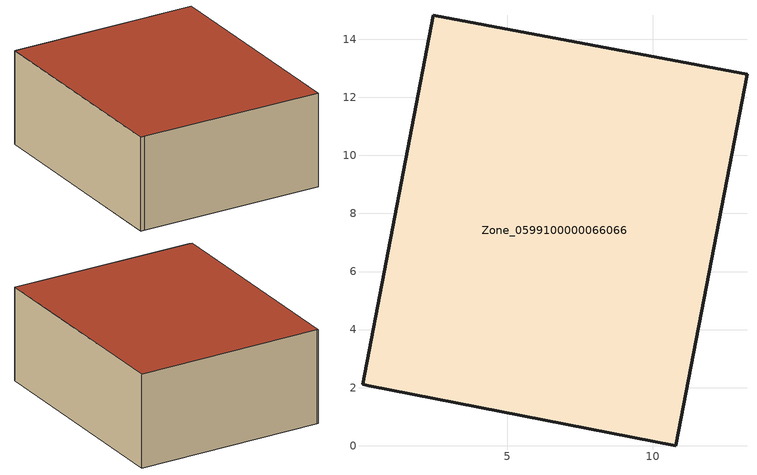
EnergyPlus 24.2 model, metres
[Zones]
Zone_0599100000066066
 floor ground (C_G): 2.44,14.83 2.53,14.81 13.25,12.8 10.79,0 0.23,2.07 0.01,2.12 z0
 wall outside (C_F): 2.44,14.83 0.01,2.12 0.23,2.07 10.79,0 13.25,12.8 2.53,14.81 2.44,14.83 z0:5.47
 roof outside (C_R): 2.53,14.81 2.44,14.83 0.01,2.12 0.23,2.07 10.79,0 13.25,12.8 z5.47
[BUILDING]
Pand.0599100000066066: North Axis=0; Terrain=City; Loads Convergence Tolerance Value=0.04; Temperature Convergence Tolerance Value=0.4; Solar Distribution=FullExterior; Maximum Number of Warmup Days=25; Minimum Number of Warmup Days=1
[Site:Location]
Rotterdam.The.Hague.AP_ZH_NLD Design_Conditions: Latitude=51.96; Longitude=4.45; Time Zone=1; Elevation=-4.5
[SITE:GROUNDTEMPERATURE:BUILDINGSURFACE]
18, 18, 18, 18, 18, 18, 18, 18, 18, 18, 18, 18
[MATERIAL] Thermal Absorptance=0.9; Solar Absorptance=0.7; Visible Absorptance=0.7
Name | Roughness | Thickness | Conductivity | Density | Specific Heat
G.D.1965 | MediumSmooth | 0.15 | 1 | 540 | 1210
F.D.1965 | Rough | 0.3 | 0.857143 | 1920 | 840
R.D.1965 | MediumRough | 0.2 | 0.08 | 1500 | 1000
[CONSTRUCTION]
C_G: G.D.1965
C_F: F.D.1965
C_R: R.D.1965
[ZONE]
Zone_0599100000066066: Type=1; Multiplier=1; Ceiling Height=Autocalculate; Volume=Autocalculate; Floor Area=autocalculate; Part of Total Floor Area=Yes
[ZONEINFILTRATION:DESIGNFLOWRATE]
Infil_Zone_0599100000066066: Zone or ZoneList or Space or SpaceList=Zone_0599100000066066; Schedule=AlwaysOn; Design Flow Rate Calculation Method=Flow/Area; Flow Rate per Floor Area=0.0042; Constant Term Coefficient=1; Temperature Term Coefficient=0; Velocity Term Coefficient=0; Velocity Squared Term Coefficient=0
[HVACTEMPLATE:ZONE:IDEALLOADSAIRSYSTEM]
Zone_0599100000066066: Maximum Heating Supply Air Temperature=50; Minimum Cooling Supply Air Temperature=13; Maximum Heating Supply Air Humidity Ratio=0.0156; Minimum Cooling Supply Air Humidity Ratio=0.0077; Heating Limit=NoLimit; Cooling Limit=NoLimit; Dehumidification Control Type=ConstantSensibleHeatRatio; Cooling Sensible Heat Ratio=0.7; Dehumidification Setpoint=60; Humidification Control Type=None; Humidification Setpoint=30; Outdoor Air Method=None; Outdoor Air Flow Rate per Person=0.00944; Outdoor Air Flow Rate per Zone Floor Area=0; Outdoor Air Flow Rate per Zone=0; Demand Controlled Ventilation Type=None; Outdoor Air Economizer Type=NoEconomizer; Heat Recovery Type=None; Sensible Heat Recovery Effectiveness=0.7; Latent Heat Recovery Effectiveness=0.65
[ZONECONTROL:THERMOSTAT]
ThermostatControl_Zone_0599100000066066: Zone or ZoneList=Zone_0599100000066066; Control Type Schedule=DualSetpointControlType; Control 1=Thermostat_Zone_0599100000066066; Temperature Difference Between Cutout And Setpoint=0
[THERMOSTATSETPOINT:DUALSETPOINT]
Thermostat_Zone_0599100000066066: Heating Setpoint Temperature Schedule=HeatingSetpoint_Zone_0599100000066066; Cooling Setpoint Temperature Schedule=CoolingSetpoint_Zone_0599100000066066
[SCHEDULE:COMPACT]
HeatingSetpoint_Zone_0599100000066066: Through: 12/31, For: AllDays, Until: 24:00, 21
CoolingSetpoint_Zone_0599100000066066: Through: 12/31, For: AllDays, Until: 24:00, 24
DualSetpointControlType: Through: 12/31, For: AllDays, Until: 24:00, 4
AlwaysOn: Through: 12/31, For: AllDays, Until: 24:00, 1
